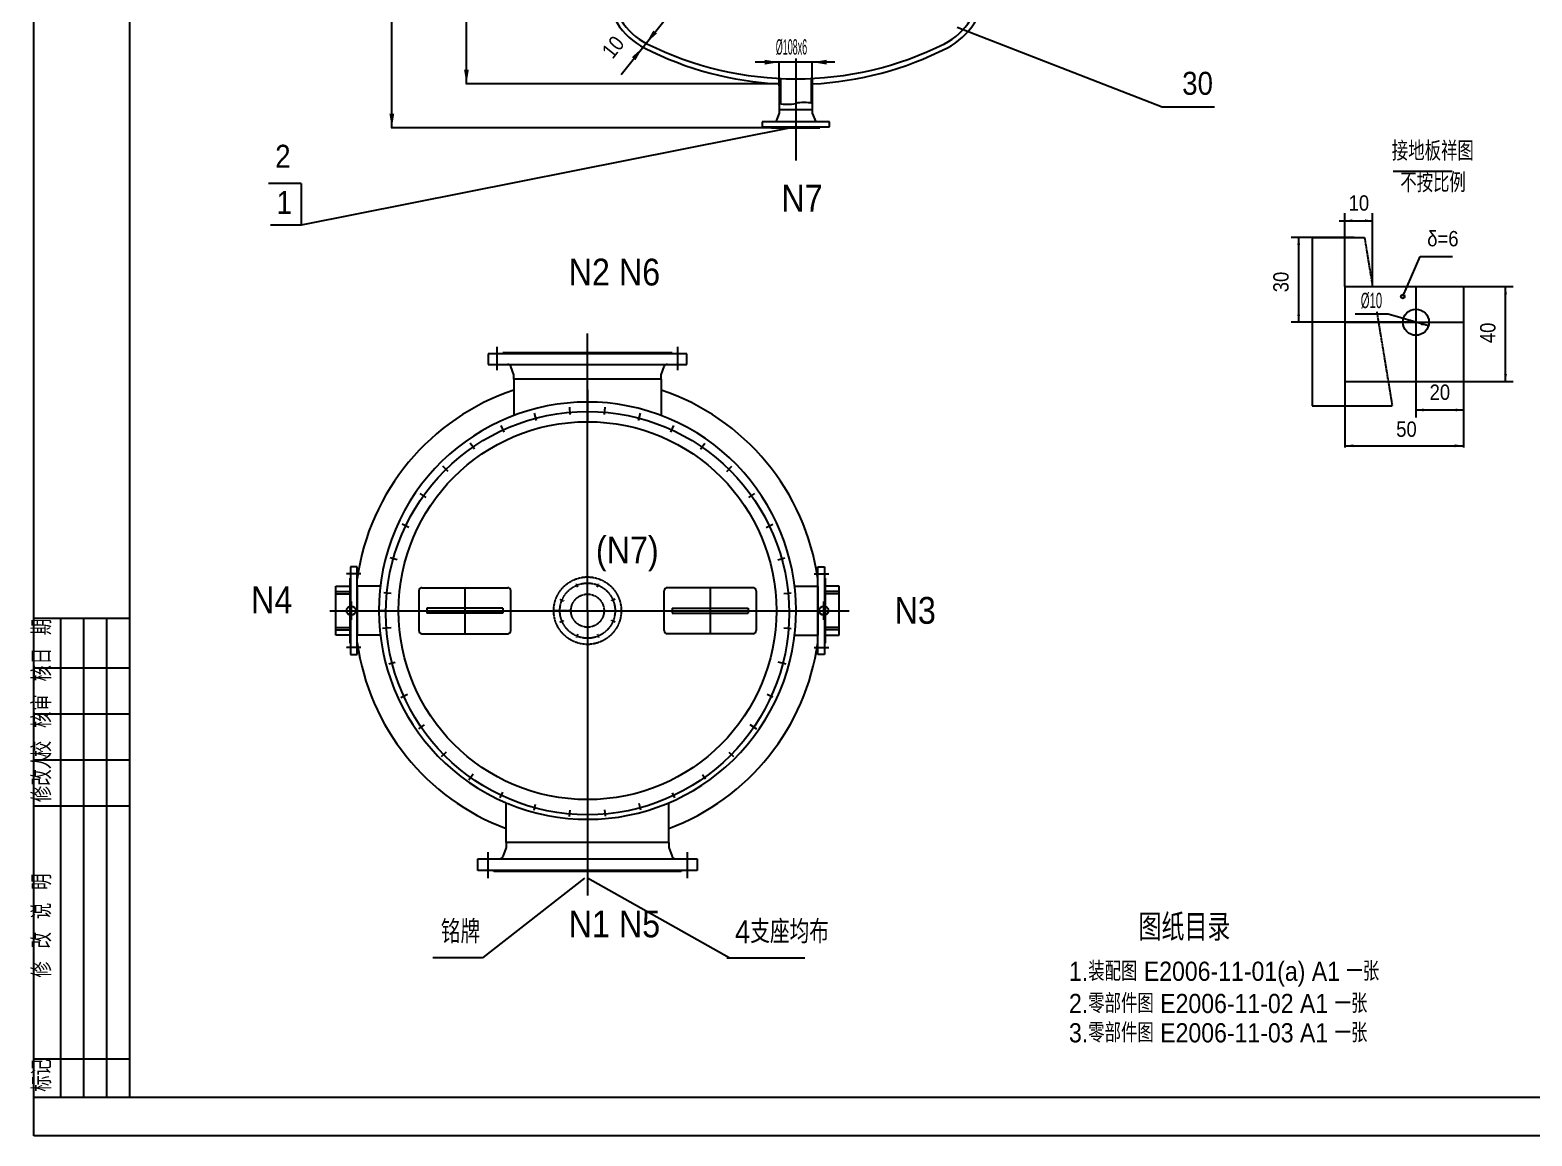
# Model space of a CAD drawing. Extents: x -3738 to 8162, y -7789 to 9011.
# Drawn here: x -3738 to 4098, y -7789 to -2020 of the extents above; entities that cross this region are included whole.
import ezdxf
from ezdxf.enums import TextEntityAlignment as Align

# ---------------------------------------------------------------- set-up
doc = ezdxf.new("R2010")
doc.units = 0
for name, pattern in [('BORDER', [17, 12, -1, 1, -1, 1, -1]), ('DASHDOT', [18, 15, -1, 1, -1]), ('DASHED', [4, 3, -1])]:
    doc.linetypes.add(name, pattern=pattern)
for name, color, linetype in [('1', 7, 'Continuous'), ('11', 3, 'Continuous'), ('12', 7, 'Continuous'), ('14', 3, 'Continuous'), ('17', 7, 'Continuous'), ('2', 4, 'Continuous'), ('21', 7, 'Continuous'), ('25', 4, 'Continuous'), ('3', 7, 'Continuous'), ('4', 2, 'DASHED'), ('5', 3, 'DASHDOT'), ('7', 6, 'BORDER'), ('8', 3, 'Continuous'), ('9', 134, 'Continuous')]:
    doc.layers.add(name, color=color, linetype=linetype)
doc.styles.get("Standard").update_dxf_attribs({"font": 'isocp.shx', "width": 0.707, "bigfont": 'hztxt.shx'})
doc.styles.add('style1', font='cadt_en.shx', dxfattribs={"width": 0.531562, "bigfont": 'cadt_hz.shx'})
doc.styles.add('style60', font='cadt_en.shx', dxfattribs={"width": 0.55124, "bigfont": 'cadt_hz.shx'})
doc.styles.add('style82', font='cadt_en.shx', dxfattribs={"width": 0.436219, "bigfont": 'cadt_hz.shx'})
doc.dimstyles.get("Standard").update_dxf_attribs({"dimtxt": 3.5, "dimasz": 4, "dimexe": 2, "dimexo": 0, "dimgap": 1, "dimtad": 1, "dimtoh": 1, "dimdec": 4, "dimzin": 0, "dimdsep": 46, "dimtxsty": 'Standard', "dimcen": 0, "dimadec": 0, "dimazin": 0, "dimtfac": 1, "dimtdec": 4, "dimtmove": 0, "dimatfit": 0, "dimfxl": 1, "dimtolj": 1, "dimtzin": 0, "dimarcsym": 0})

# ---------------------------------------------------------------- blocks, each defined once
blk = doc.blocks.new('*U76')
at = {"layer": '25'}
for p, q in [((-3717.8, -7788.7), (-3717.8, 9011.3, 1)), ((8162.2, -7788.7), (-3717.8, -7788.7))]:
    blk.add_line(p, q, dxfattribs=at)
blk = doc.blocks.new('*U77')
at = {"layer": '21'}
for p, q in [((-3577.8, -7588.7), (-3577.8, -5088.7, 1)), ((-3457.8, -7588.7), (-3457.8, -5088.7)), ((-3337.8, -7588.7), (-3337.8, -5088.7)), ((-3217.8, -5348.7), (-3714.8, -5348.7)), ((-3217.8, -5588.7), (-3714.8, -5588.7)), ((-3217.8, -5828.7), (-3714.8, -5828.7)), ((-3217.8, -6068.7), (-3714.8, -6068.7)), ((-3217.8, -7388.7), (-3714.8, -7388.7))]:
    blk.add_line(p, q, dxfattribs=at)
at = {"layer": '25'}
for p, q in [((-3717.8, -5088.7), (-3217.8, -5088.7)), ((-3217.8, -7588.7), (-3717.8, -7588.7))]:
    blk.add_line(p, q, dxfattribs=at)
at = {"layer": '11', "style": 'style1', "width": 0.9}
for s, p in [('日  期', (-3596.5, -5328.9)), ('审  核', (-3596.5, -5570.3)), ('校  核', (-3596.5, -5813.1)), ('修改人', (-3596.5, -6047.3)), ('修  改  说  明', (-3596.5, -6962.7)), ('标记', (-3596.5, -7558.1))]:
    blk.add_text(s, height=100, rotation=90, dxfattribs=at).set_placement(p, align=Align.BOTTOM_LEFT)
blk = doc.blocks.new('*D87')
at = {"layer": '8'}
for p, q in [((-681.8, -372.5), (-1464.2, -372.5)), ((-1461, -2301.4), (-1461, -372.5)), ((164.1, -2301.4), (-1464.2, -2301.4))]:
    blk.add_line(p, q, dxfattribs=at)
for points in [[(-1461, -372.5), (-1448.5, -447.5), (-1473.5, -447.5)], [(-1461, -2301.4), (-1473.5, -2226.4), (-1448.5, -2226.4)]]:
    blk.add_solid(points, dxfattribs=at)
at = {"layer": '12', "style": 'style1', "width": 0.9}
blk.add_text('825', height=80, rotation=90, dxfattribs=at).set_placement((-1497.5, -1307), align=Align.BOTTOM_LEFT)
blk = doc.blocks.new('*U98')
at = {"layer": '25'}
blk.add_line((-2322.8, -2820.6), (-2494.1, -2820.6, 1), dxfattribs=at)
blk = doc.blocks.new('*D105')
at = {"layer": '8'}
for p, q in [((3698.7, -3358.7), (3999.7, -3358.7)), ((3959.7, -3854), (3959.7, -3358.7)), ((3650.8, -3854), (3999.7, -3854))]:
    blk.add_line(p, q, dxfattribs=at)
for points in [[(3959.7, -3358.7), (3967.2, -3398.7), (3952.2, -3398.7)], [(3959.7, -3854), (3952.2, -3814), (3967.2, -3814)]]:
    blk.add_solid(points, dxfattribs=at)
at = {"layer": '12', "style": 'style1', "width": 0.9}
blk.add_text('40', height=80, rotation=90, dxfattribs=at).set_placement((3931.1, -3653.7), align=Align.BOTTOM_LEFT)
blk = doc.blocks.new('*D106')
at = {"layer": '8'}
for p, q in [((3492.1, -3783.1), (3492.1, -4042.1)), ((3739.8, -3783.1), (3739.8, -4042.1)), ((3492.1, -4002.1), (3739.8, -4002.1))]:
    blk.add_line(p, q, dxfattribs=at)
for points in [[(3492.1, -4002.1), (3532.1, -3994.6), (3532.1, -4009.6)], [(3739.8, -4002.1), (3699.8, -4009.6), (3699.8, -3994.6)]]:
    blk.add_solid(points, dxfattribs=at)
at = {"layer": '12', "style": 'style1', "width": 0.9}
blk.add_text('20', height=80, dxfattribs=at).set_placement((3563.5, -3973.5), align=Align.BOTTOM_LEFT)
blk = doc.blocks.new('*D107')
at = {"layer": '8'}
for p, q in [((3120.7, -3358.7), (3120.7, -2975.1)), ((3266, -3358.7), (3266, -2975.1)), ((3091.7, -3015.1), (3266, -3015.1))]:
    blk.add_line(p, q, dxfattribs=at)
for points in [[(3120.7, -3015.1), (3160.7, -3007.6), (3160.7, -3022.6)], [(3266, -3015.1), (3226, -3022.6), (3226, -3007.6)]]:
    blk.add_solid(points, dxfattribs=at)
at = {"layer": '12', "style": 'style1', "width": 0.9}
blk.add_text('10', height=80, dxfattribs=at).set_placement((3141.1, -2986.5), align=Align.BOTTOM_LEFT)
blk = doc.blocks.new('*D108')
at = {"layer": '8'}
for p, q in [((3169.7, -3102.1), (2840.7, -3102.1)), ((2880.7, -3544.4), (2880.7, -3102.1)), ((3492.3, -3544.4), (2840.7, -3544.4))]:
    blk.add_line(p, q, dxfattribs=at)
for points in [[(2880.7, -3102.1), (2888.2, -3142.1), (2873.2, -3142.1)], [(2880.7, -3544.4), (2873.2, -3504.4), (2888.2, -3504.4)]]:
    blk.add_solid(points, dxfattribs=at)
at = {"layer": '12', "style": 'style1', "width": 0.9}
blk.add_text('30', height=80, rotation=90, dxfattribs=at).set_placement((2852.1, -3388.2), align=Align.BOTTOM_LEFT)
blk = doc.blocks.new('*D109')
at = {"layer": '8'}
for p, q in [((3347.7, -3502.5), (3175.8, -3502.5)), ((3557.5, -3563.4), (3347.7, -3502.5))]:
    blk.add_line(p, q, dxfattribs=at)
for points in [[(3426.7, -3525.4), (3467.3, -3529.4), (3463.1, -3543.8)], [(3557.5, -3563.4), (3517, -3559.5), (3521.2, -3545.1)]]:
    blk.add_solid(points, dxfattribs=at)
at = {"layer": '12', "insert": (3204.4, -3473.9), "char_height": 80, "attachment_point": 7, "style": 'style60'}
blk.add_mtext('%%c10', dxfattribs=at)
blk = doc.blocks.new('*U110')
at = {"layer": '9'}
for p, q in [((3424, -3410.1), (3514.7, -3201.1, 1)), ((3514.7, -3201.1), (3682.6, -3201.1))]:
    blk.add_line(p, q, dxfattribs=at)
blk.add_circle((3424, -3410.1), 10, dxfattribs=at)
at = {"layer": '14', "style": 'style1', "width": 0.9}
blk.add_text('δ=6', height=80, dxfattribs=at).set_placement((3551.2, -3172.5), align=Align.BOTTOM_LEFT)
blk = doc.blocks.new('*D165')
at = {"layer": '8'}
for p, q in [((3120.7, -3854), (3120.7, -4198)), ((3739.8, -3854), (3739.8, -4198)), ((3120.7, -4189), (3739.8, -4189))]:
    blk.add_line(p, q, dxfattribs=at)
for points in [[(3120.7, -4189), (3165.7, -4181.5), (3165.7, -4196.5)], [(3739.8, -4189), (3694.8, -4196.5), (3694.8, -4181.5)]]:
    blk.add_solid(points, dxfattribs=at)
at = {"layer": '12', "style": 'style1', "width": 0.9}
blk.add_text('50', height=80, dxfattribs=at).set_placement((3389.4, -4166.1), align=Align.BOTTOM_LEFT)
blk = doc.blocks.new('*U168')
at = {"layer": '2'}
for p, q in [((-829.5, -5048.9), (-829.5, -3604)), ((-829.5, -4136.9), (-829.5, -3712.9)), ((-829.5, -3896.9), (-829.5, -4063.3)), ((-929.5, -4065.2), (-929.5, -4065.2)), ((-916.7, -4064), (-916.7, -4064)), ((-1785.7, -4797.1), (-1782.6, -4797.9)), ((126.7, -4797.1), (123.6, -4797.9)), ((483.4, -4920.9), (410.2, -4920.9)), ((483.4, -5176.9), (483.4, -4920.9)), ((-2062.5, -5000.9), (-2062.5, -5096.9, 1)), ((154.2, -4948.9), (154.2, -4948.9)), ((155.4, -4961.7), (155.4, -4961.7)), ((403.4, -5096.9), (403.4, -5000.9)), ((483.4, -4948.9), (410.2, -4948.9)), ((483.4, -4961.7), (410.2, -4961.7)), ((-829.5, -5048.9), (-829.5, -5048.9)), ((-829.5, -5048.9), (-829.5, -5048.9)), ((-829.5, -5048.9), (-829.5, -6534.9)), ((156.1, -5048.9), (159.3, -5048.9)), ((156.1, -5048.9), (159.3, -5048.9)), ((222.5, -5048.9), (258.5, -5048.9)), ((483.4, -5136.1), (410.2, -5136.1)), ((483.4, -5148.9), (410.2, -5148.9)), ((410.2, -5176.9), (483.4, -5176.9)), ((-1785.7, -5300.8), (-1782.6, -5299.9))]:
    blk.add_line(p, q, dxfattribs=at)
for centre in [(-2062.5, -5048.9), (403.4, -5048.9)]:
    blk.add_circle(centre, 24, dxfattribs=at)
blk = doc.blocks.new('*U205')
at = {"layer": '1'}
for p, q in [((-3217.8, -7588.7), (-3217.8, 8811.3, 1)), ((7962.2, -7588.7), (-3217.8, -7588.7))]:
    blk.add_line(p, q, dxfattribs=at)
blk = doc.blocks.new('*D206')
at = {"layer": '8'}
for p, q in [((-1850.3, -2530.9), (-1850.3, 7646)), ((264.9, -2530.9), (-1853.5, -2530.9))]:
    blk.add_line(p, q, dxfattribs=at)
blk.add_solid([(-1850.3, -2530.9), (-1862.8, -2455.9), (-1837.8, -2455.9)], dxfattribs=at)

msp = doc.modelspace()

# ---------------------------------------------------------------- linework, layer by layer
at = {"layer": '1'}
for p, q in [((170.46571, -2274.86757), (170.46571, -2434.86757)), ((343.26571, -2274.86757), (343.26571, -2434.86757)), ((80.86571, -2498.86757), (80.86571, -2526.06757)), ((432.86571, -2498.86757), (80.86571, -2498.86757)), ((152.86571, -2498.86757), (80.86571, -2498.86757)), ((170.46571, -2454.06757), (152.86571, -2498.86757)), ((170.46571, -2434.86757), (170.46571, -2454.06757)), ((343.26571, -2434.86757), (343.26571, -2454.06757)), ((343.26571, -2454.06757), (360.86571, -2498.86757)), ((432.86571, -2526.06757), (432.86571, -2498.86757)), ((80.86571, -2526.06757), (432.86571, -2526.06757)), ((130.46571, -2526.06757), (130.46571, -2530.86757)), ((130.46571, -2530.86757), (383.26571, -2530.86757, 6.28319)), ((383.26571, -2530.86757), (383.26571, -2526.06757)), ((3120.70412, -3358.70488), (3120.70412, -3544.42612)), ((3120.70412, -3358.70488), (3325.77132, -3358.70488)), ((3325.77132, -3358.70488), (3492.1466, -3358.70488)), ((3492.1466, -3358.70488), (3739.77491, -3358.70488)), ((3739.77491, -3358.70488), (3739.77491, -3544.42612)), ((3120.70412, -3544.42612), (3120.70412, -3853.96151)), ((3739.77491, -3544.42612), (3739.77491, -3853.96151)), ((3492.33988, -3612.52363), (3492.1466, -3612.22911, 0.9)), ((-1347.57188, -3709.3054), (-1347.57188, -3764.36953, 6.28319)), ((-311.49684, -3709.3054), (-1347.57188, -3709.3054, 6.28319)), ((-1271.49644, -3703.50918), (-1271.49644, -3709.3054)), ((-387.57228, -3703.50918), (-1271.49644, -3703.50918)), ((-387.57228, -3709.3054), (-387.57228, -3703.50918)), ((-311.49684, -3764.36953), (-311.49684, -3709.3054)), ((-1347.57188, -3764.36953), (-311.49684, -3764.36953)), ((-1213.5342, -3817.9846), (-1230.21746, -3775.41353)), ((-1213.5342, -3841.1695), (-1213.5342, -3817.9846)), ((-445.53452, -3817.9846), (-428.85126, -3775.41353)), ((-445.53452, -3841.1695), (-445.53452, -3817.9846)), ((-445.53452, -3841.1695), (-1213.5342, -3841.1695)), ((-1213.5342, -3841.1695), (-1213.5342, -4030.949)), ((-445.53452, -3841.1695), (-445.53452, -4030.94895)), ((3120.70412, -3853.96151), (3492.1466, -3853.96151)), ((3492.1466, -3853.96151), (3650.78348, -3853.96151)), ((3650.78348, -3853.96151), (3739.77491, -3853.96151)), ((-2030.86469, -4820.93141), (-2066.06469, -4820.93141, 1)), ((-2066.06469, -4820.93141), (-2066.06469, -5276.93141)), ((-2030.86469, -5276.93141), (-2030.86469, -4820.93141)), ((371.79606, -4820.93141), (406.99606, -4820.93141)), ((371.79606, -5276.93141), (371.79606, -4820.93141)), ((406.99606, -4820.93141), (406.99606, -5276.93141)), ((-2142.48183, -4920.93138), (-2069.26469, -4920.93138)), ((-2142.48183, -5176.93138), (-2142.48183, -4920.93138)), ((-2069.26469, -4880.13141), (-2069.26469, -5217.73141)), ((-2066.06469, -4880.13141), (-2069.26469, -4880.13141)), ((-1910.07313, -4921.73141), (-2030.86469, -4921.73141)), ((-1693.53432, -4928.93136), (-1245.53432, -4928.93136, 6.28319)), ((34.46568, -4928.93136), (-413.53432, -4928.93136, 6.28319)), ((251.00454, -4921.73141), (371.79606, -4921.73141)), ((406.99606, -4880.13141), (410.19606, -4880.13141)), ((410.19606, -4880.13141), (410.19606, -5217.73141)), ((-2142.48183, -4948.93138), (-2069.26469, -4948.93138)), ((-2142.48183, -4961.73138), (-2069.26469, -4961.73138)), ((-1709.53432, -4944.93136), (-1709.53432, -5152.93136)), ((-1229.53432, -5152.93136), (-1229.53432, -4944.93136)), ((-429.53432, -5152.93136), (-429.53432, -4944.93136)), ((50.46568, -4944.93136), (50.46568, -5152.93136, 6.28319)), ((403.41319, -5000.93138), (403.41319, -5096.93138, 6.28319)), ((-1271.13432, -5036.13138), (-1667.93432, -5036.13138)), ((-1667.93432, -5036.13138), (-1667.93432, -5061.73138)), ((-1271.13432, -5061.73138), (-1667.93432, -5061.73138)), ((-1271.13432, -5036.13138), (-1271.13432, -5061.73138)), ((-387.93432, -5036.13138), (8.86568, -5036.13138)), ((-387.93432, -5036.13138), (-387.93432, -5061.73138)), ((-387.93432, -5061.73138), (8.86568, -5061.73138, 6.28319)), ((8.86568, -5036.13138), (8.86568, -5061.73138)), ((159.26568, -5048.93141), (156.06571, -5048.93141)), ((-2142.48183, -5136.13138), (-2069.26469, -5136.13138)), ((-2142.48183, -5148.93138), (-2069.26469, -5148.93138)), ((-1693.53432, -5168.93136), (-1245.53432, -5168.93136, 6.28319)), ((34.46568, -5168.93136), (-413.53432, -5168.93136, 6.28319)), ((-2069.26469, -5176.93138), (-2142.48183, -5176.93138)), ((-2069.26469, -5217.73141), (-2066.06469, -5217.73141)), ((-1910.07311, -5176.13141), (-2030.86469, -5176.13141)), ((251.00453, -5176.13141), (371.79606, -5176.13141)), ((410.19606, -5217.73141), (406.99606, -5217.73141)), ((-2066.06469, -5276.93141), (-2030.86469, -5276.93141)), ((406.99606, -5276.93141), (371.79606, -5276.93141)), ((-1253.53437, -6257.96547), (-1253.53437, -6050.91336, 6.28319)), ((-405.53437, -6257.96547), (-405.53437, -6050.91342)), ((-1253.53437, -6257.96547), (-1253.53437, -6283.56547)), ((-405.53437, -6257.96547), (-1253.53437, -6257.96547)), ((-405.53437, -6257.96547), (-405.53437, -6283.56547, 6.28319)), ((-1401.53437, -6342.76547), (-257.53437, -6342.76547)), ((-1401.53437, -6403.56547), (-1401.53437, -6342.76547)), ((-1253.53437, -6283.56547), (-1271.95547, -6330.57104)), ((-405.53437, -6283.56547), (-387.11326, -6330.57104)), ((-257.53437, -6342.76547), (-257.53437, -6403.56547)), ((-257.53437, -6403.56547), (-1401.53437, -6403.56547)), ((-1317.53437, -6409.96547), (-1317.53437, -6403.56547)), ((-341.53437, -6409.96547), (-1317.53437, -6409.96547, 6.28319)), ((-341.53437, -6403.56547), (-341.53437, -6409.96547))]:
    msp.add_line(p, q, dxfattribs=at)
for centre, radius in [((-829.53429, -5048.93136), 985.6), ((-2062.48183, -5048.93138), 24)]:
    msp.add_circle(centre, radius, dxfattribs=at)
for centre, radius, start, end in [((-371.46245, -1794.8941), 357.27184, 180, 243.434948823), ((-371.46245, -1794.8941), 331.67184, 180, 243.434948823), ((885.19387, -1794.8941), 331.67184, 296.565051177, 360), ((885.19387, -1794.8941), 357.27184, 296.565051177, 360), ((256.86575, -566.91239), 1736.65631, 243.011865027, 267.148311902), ((256.86575, -538.23778), 1736.65631, 243.434947595, 296.565049949), ((256.86575, -566.91239), 1736.65631, 272.851685359, 296.988132535), ((-1246.4073, -3781.7582), 17.38867, 21.399810132, 90), ((-412.66142, -3781.7582), 17.38867, 90, 158.600189868), ((-829.53429, -5048.93136), 1212.8, 108.45879746, 172.11394098), ((-829.53429, -5048.93136), 1212.8, 7.886076664, 71.541209373), ((-829.53429, -5048.93136), 1088, 247.301088419, 607.063795886), ((-1693.53432, -4944.93136), 16, 90, 180), ((-1245.53432, -4944.93136), 16, 0, 90), ((-413.53432, -4944.93136), 16, 90, 180), ((34.46568, -4944.93136), 16, 0, 90), ((-829.53429, -5048.93136), 1212.8, 180, 180.000002421), ((-1693.53432, -5152.93136), 16, 180, 270), ((-1245.53432, -5152.93136), 16, 270, 360), ((-413.53432, -5152.93136), 16, 180, 270), ((34.46568, -5152.93136), 16, 270, 360), ((-829.53429, -5048.93136), 1212.8, 187.88605902, 249.536886722), ((-829.53429, -5048.93136), 1212.8, 290.46310564, 352.113923336), ((-829.53429, -5048.93136), 1088, 269.999996011, 270), ((-829.53429, -5048.93136), 1212.8, 269.999996422, 270), ((-1289.83177, -6323.56547), 19.2, 270, 338.600189868), ((-369.23697, -6323.56547), 19.2, 201.399810132, 270)]:
    msp.add_arc(centre, radius, start, end, dxfattribs=at)
at = {"layer": '17'}
for p, q in [((256.86571, -2530.86757), (256.86571, -2562.86757, 6.28319)), ((3374.34131, -2756.92566), (3680.61332, -2756.92566, 1))]:
    msp.add_line(p, q, dxfattribs=at)
at = {"layer": '2'}
for p, q in [((1099.10571, -2005.84684), (2168.10722, -2420.40717)), ((2168.10722, -2420.40717), (2441.18244, -2420.40717)), ((-2322.8444, -2820.63415), (-2322.8444, -3038.63415)), ((-2322.8444, -3038.63415), (-2482.45492, -3038.63415)), ((3120.70412, -3358.70488), (3120.70412, -3544.42612)), ((3492.1466, -3358.70488), (3492.1466, -3853.96151)), ((3120.70412, -3544.42612), (3120.70412, -3853.96151)), ((3120.70412, -3544.42612), (3739.77491, -3544.42612)), ((-919.1008, -4025.18212), (-922.44841, -3986.9188)), ((-739.96788, -4025.18211), (-736.62028, -3986.91879)), ((-1095.51228, -4056.28823), (-1105.45339, -4019.18752)), ((-563.5564, -4056.2882), (-553.61529, -4019.18749)), ((-1263.84216, -4117.5553), (-1280.07471, -4082.74449)), ((-395.22652, -4117.55526), (-378.99397, -4082.74445)), ((-1418.97581, -4207.12177), (-1441.00658, -4175.65856)), ((-240.09286, -4207.12171), (-218.06209, -4175.65851)), ((-1556.19958, -4322.2662), (-1583.35918, -4295.10659)), ((-102.86908, -4322.26612), (-75.70947, -4295.10652)), ((-1671.34399, -4459.48997), (-1702.80719, -4437.4592)), ((12.27535, -4459.48989), (43.73855, -4437.45912)), ((-1760.91044, -4614.62363), (-1795.72125, -4598.39109)), ((101.84181, -4614.62354), (136.65262, -4598.39099)), ((-1822.17749, -4782.95352), (-1859.2782, -4773.01241)), ((163.10888, -4782.95342), (200.2096, -4773.01231)), ((-1853.28359, -4959.365), (-1891.54691, -4956.01739)), ((194.215, -4959.3649), (232.47832, -4956.01729)), ((-2174.5542, -5048.93138), (-716.19924, -5048.93138)), ((-2062.48183, -5048.93136), (-2062.48183, -5024.93138)), ((-743.13429, -5048.93138), (536.41832, -5048.93138)), ((-1853.28358, -5138.49792), (-1898.59941, -5142.46254)), ((194.21501, -5138.49781), (232.47833, -5141.84542)), ((-1866.05566, -5326.66652), (-1833.51191, -5317.94645)), ((163.10891, -5314.9093), (204.63987, -5326.03748)), ((-1768.42441, -5486.74312), (-1803.47152, -5503.08585)), ((136.65267, -5499.47173), (107.4711, -5485.86414)), ((-1709.8779, -5665.3547), (-1680.1322, -5644.52653)), ((53.48846, -5667.23053), (19.74931, -5643.60612)), ((-1590.79485, -5810.19203), (-1565.47502, -5784.87221)), ((-91.32333, -5787.1423), (-68.58432, -5809.88131)), ((-1426.46115, -5901.4314), (-1448.17637, -5932.44395)), ((-214.04871, -5927.93582), (-229.97074, -5905.19681)), ((-1284.90707, -6025.48161), (-1271.20681, -5996.1013)), ((-374.20471, -6025.38873), (-386.82777, -5998.31848)), ((-1108.25701, -6089.13896), (-1099.94722, -6058.1264)), ((-923.46806, -6122.59987), (-920.61201, -6089.95508)), ((-735.76874, -6120.67602), (-738.61074, -6088.19172)), ((-550.77514, -6089.27453), (-560.05956, -6054.6246)), ((-845.53432, -6443.56547), (-1377.53432, -6859.4738)), ((-91.08829, -6859.4738), (-829.53432, -6444.83655)), ((-1377.53432, -6859.4738), (-1636.4286, -6859.4738, 1)), ((-102.4286, -6859.4738), (303.56666, -6859.4738, 1))]:
    msp.add_line(p, q, dxfattribs=at)
for centre, radius in [((3492.1466, -3544.42612), 68.09779), ((-829.53429, -5061.73138), 1052)]:
    msp.add_circle(centre, radius, dxfattribs=at)
msp.add_arc((-617.53439, -5156.36363), 1017.6, 257.975302288, 257.975306715, dxfattribs=at)
at = {"layer": '21'}
for centre, start, end in [((213.66571, -2200.05748), 257.975299351, 282.024697712), ((300.0657, -2605.67765), 77.975299351, 102.024697712)]:
    msp.add_arc(centre, 207.36, start, end, dxfattribs=at)
at = {"layer": '25'}
for p, q in [((176.86571, -2274.86757), (176.86571, -2402.86757)), ((336.86571, -2274.86757), (336.86571, -2402.86757)), ((170.46571, -2434.86757), (343.26571, -2434.86757)), ((231.26571, -2530.86757), (-2322.8444, -3038.63415, 1)), ((214.31971, -4918.105), (213.4657, -4918.21743, 6.28319))]:
    msp.add_line(p, q, dxfattribs=at)
at = {"layer": '3'}
for p, q in [((-1300.47756, -3794.7997), (-1300.47756, -3673.079)), ((-358.59116, -3794.7997), (-358.59116, -3673.079)), ((-1469.53432, -4928.93136), (-1469.53432, -5168.93136)), ((-189.53432, -4928.93136), (-189.53432, -5168.93136)), ((-189.53432, -4928.93136), (-189.53432, -5168.93136, 6.28319)), ((-1239.13437, -6064.36547), (-1239.13437, -6064.36549)), ((-1349.53437, -6309.16547), (-1349.53437, -6443.56547)), ((-309.53437, -6309.16547), (-309.53437, -6443.56547))]:
    msp.add_line(p, q, dxfattribs=at)
at = {"layer": '4'}
for p, q in [((256.86571, -2169.04684), (256.86571, -2274.8941)), ((256.86571, -2274.8941), (256.86571, -2701.14198)), ((2950.70412, -3102.08865), (3223.70412, -3102.08865, 1)), ((2950.70412, -3102.08865), (2950.70412, -3981.08865)), ((3223.70412, -3102.08865), (3266.03558, -3358.70488)), ((3266.03558, -3358.70488), (3266.27074, -3360.13039, 0.9)), ((3287.30316, -3487.63039), (3296.67219, -3544.42612)), ((3296.67219, -3544.42612), (3347.73321, -3853.96151)), ((3347.73321, -3853.96151), (3368.70412, -3981.08865)), ((2950.70412, -3981.08865), (3368.70412, -3981.08865)), ((-2011.66469, -4856.93141), (-2088.46469, -4856.93141)), ((352.59606, -4856.93141), (429.39606, -4856.93141)), ((-2030.86469, -4921.73141), (-2030.86469, -5176.13141, 6.28319)), ((-1873.81595, -4921.73141), (-1873.86577, -4921.73141)), ((-880.58988, -4925.67238), (-887.64198, -4908.64709)), ((-778.47876, -4925.67238), (-771.42665, -4908.64709)), ((251.00449, -4921.73141), (251.00454, -4921.73141)), ((371.79606, -4921.73141), (371.79606, -5176.13141)), ((-2062.48183, -5024.93138), (-2062.48183, -5000.93138)), ((-974.0362, -4989.07667), (-951.53952, -4998.39509)), ((-685.03244, -4989.07667), (-707.52911, -4998.39509)), ((-2062.48183, -5096.93138), (-2062.48183, -5048.93136)), ((-1917.53429, -5048.93141), (-1881.53429, -5048.93141)), ((-1818.33432, -5048.93141), (-1815.13429, -5048.93141)), ((-974.0362, -5108.78605), (-951.53952, -5099.46762)), ((-685.03244, -5108.78605), (-707.52911, -5099.46762)), ((-2011.66469, -5240.93141), (-2088.46469, -5240.93141)), ((-1873.81593, -5176.13141), (-1873.86575, -5176.13141)), ((-880.58988, -5172.19033), (-887.64198, -5189.21562)), ((-778.47876, -5172.19033), (-771.42665, -5189.21562)), ((214.7473, -5176.13141), (214.79712, -5176.13141)), ((251.00448, -5176.13141), (251.00453, -5176.13141)), ((352.59606, -5240.93141), (429.39606, -5240.93141))]:
    msp.add_line(p, q, dxfattribs=at)
for centre, radius in [((-829.53429, -5048.93136), 176), ((-829.53429, -5048.93136), 144), ((-829.53429, -5048.93136), 86.4), ((403.41319, -5048.93138), 24)]:
    msp.add_circle(centre, radius, dxfattribs=at)
at = {"layer": '5'}
for p, q in [((-1881.53429, -5048.93138), (-1917.53429, -5048.93138)), ((-915.93429, -5048.93136), (-1005.53429, -5048.93136)), ((156.06571, -5048.93136), (159.26568, -5048.93136)), ((159.26568, -5048.93138), (156.06571, -5048.93138))]:
    msp.add_line(p, q, dxfattribs=at)
at = {"layer": '7'}
for p, q in [((-742.33432, -4063.98387), (-742.33432, -4063.98387, 6.28319)), ((-729.53432, -4065.20101), (-729.53432, -4065.20102)), ((-1785.73133, -4797.11258), (-1782.63683, -4797.92753, 1)), ((-1974.48183, -4920.93138), (-1974.48183, -4921.73141)), ((-1814.48183, -4961.73138), (-1814.48182, -4961.73138)), ((-1813.26468, -4948.93138), (-1813.26468, -4948.93138)), ((-829.53432, -5048.93138), (-813.53432, -5048.93138))]:
    msp.add_line(p, q, dxfattribs=at)
at = {"layer": '8'}
for p, q in [((-654.31184, -2251.70352), (-410.88486, -1948.68211)), ((-540.25223, -2112.44364), (-544.07652, -2109.37146)), ((-522.28532, -2090.07818), (-526.10961, -2087.00599)), ((460.18328, -2188.08226), (44.78508, -2188.08226)), ((170.46571, -2311.28226), (170.46571, -2184.88226, 1)), ((343.26571, -2311.28226), (343.26571, -2184.88226))]:
    msp.add_line(p, q, dxfattribs=at)
for points in [[(-523.61489, -2089.01008), (-486.38904, -2022.71162), (-466.89905, -2038.36857)], [(-541.5818, -2111.37555), (-578.80765, -2177.67402), (-598.29765, -2162.01707)], [(170.46571, -2188.08226), (95.46571, -2200.58226), (95.46571, -2175.58226)], [(343.26571, -2188.08226), (418.26571, -2175.58226), (418.26571, -2200.58226)]]:
    msp.add_solid(points, dxfattribs=at)

# ---------------------------------------------------------------- block references
for name in ['*U76', '*U205', '*D206', '*D87', '*U98', '*D107', '*D108', '*U110', '*D105', '*U168', '*D106', '*D165', '*U77']:
    msp.add_blockref(name, (0, 0))

# ---------------------------------------------------------------- texts
at = {"layer": '11', "style": 'style1', "width": 0.9}
for s, height, p in [('30', 120, (2272.78917, -2394.33232)), ('2', 120, (-2458.8444, -2774.87118)), ('1', 120, (-2451.8444, -3015.67118)), ('N7', 140, (182.03488, -3009.46358)), ('N2 N6', 140, (-928.0749, -3394.84329)), ('(N7)', 140, (-785.65871, -4844.20731)), ('N4', 140, (-2584.36512, -5104.30089)), ('N3', 140, (772.43488, -5159.40729)), ('铭牌', 120, (-1594.53432, -6819.4738)), ('N1 N5', 140, (-928.0749, -6794.84329)), ('4支座均布', 120, (-60.53432, -6819.4738))]:
    msp.add_text(s, height=height, dxfattribs=at).set_placement(p, align=Align.BOTTOM_LEFT)
at = {"layer": '12', "style": 'style1', "width": 0.9}
msp.add_text('10', height=80, rotation=51.223951386, dxfattribs=at).set_placement((-680.1268, -2191.31072), align=Align.BOTTOM_LEFT)
at = {"layer": '12', "insert": (152.89428, -2151.51084), "char_height": 80, "attachment_point": 7, "style": 'style82'}
msp.add_mtext('%%c108x6', dxfattribs=at)
at = {"layer": '2', "style": 'style1', "width": 0.9}
for s, height, p in [('接地板祥图', 100, (3366.49961, -2731.50216)), ('不按比例', 100, (3410.79487, -2896.35627)), ('图纸目录', 140, (2045.31212, -6812.60691)), ('1.装配图 E2006-11-01(a) A1 一张', 100, (1682.31212, -7009.60691)), ('2.零部件图 E2006-11-02 A1 一张', 100, (1682.31212, -7177.60691)), ('3.零部件图 E2006-11-03 A1 一张', 100, (1682.31212, -7330.60691))]:
    msp.add_text(s, height=height, dxfattribs=at).set_placement(p, align=Align.BOTTOM_LEFT)

# ---------------------------------------------------------------- dimensions: what is measured, and where the dimension line sits
at = {"layer": '8'}
dim = msp.add_diameter_dim_2p(p1=(3426.74888, -3525.44066), p2=(3557.54431, -3563.41157), text='%%c10', dimstyle='Standard', dxfattribs=at)
dim.commit()
dim.dimension.update_dxf_attribs({"geometry": '*D109', "text_midpoint": (3260.70731, -3502.50182)})

doc.saveas('drawing.dxf')
